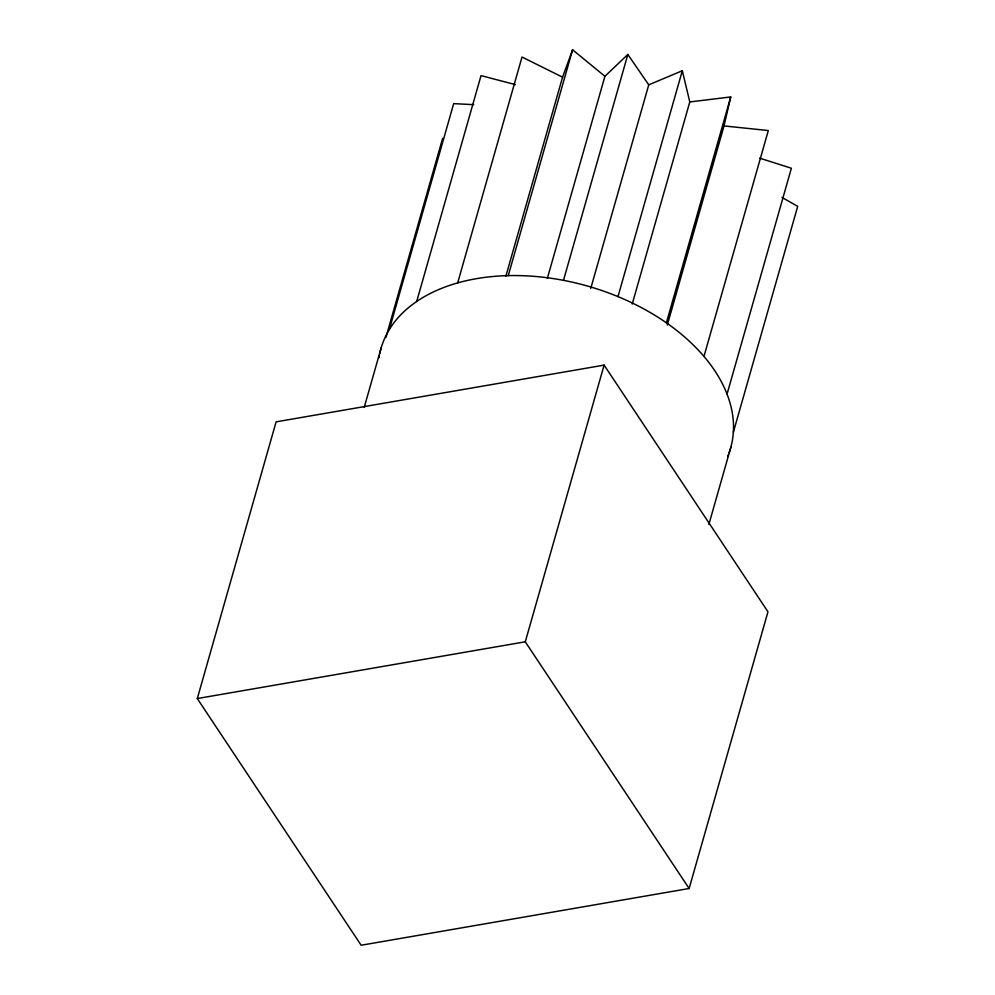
<?xml version="1.0" encoding="UTF-8"?>
<svg xmlns="http://www.w3.org/2000/svg" width="995" height="995" viewBox="0 0 995 995"><rect width="100%" height="100%" fill="white"/><g stroke="black" fill="none" stroke-linecap="round" stroke-linejoin="round"><path stroke-width="1.49" d="M667.297 325.054L724.024 125.93L730.728 96.95L689.796 101.938L632.223 304.035M197.296 698.552L276.112 421.855L604.114 365.115L767.966 611.801L689.137 888.498L361.148 945.25L197.296 698.552L525.285 641.8L604.114 365.115M364.207 407.428L381.234 347.665M385.898 337.541L442.613 138.417M389.331 329.519L453.683 103.642L473.707 104.649M416.694 301.473L481.033 75.608L515.385 84.625M457.675 282.903L522.014 57.026L562.561 77.175L505.833 276.299M508.258 275.627L572.598 49.75L604.91 76.304L547.337 278.401M563.493 280.341L627.833 54.476L648.752 84.836L590.756 288.426M617.982 296.609L682.321 70.732L648.752 84.836M666.389 322.828L730.728 96.95M703.962 356.421L768.314 130.544L724.024 125.93M727.046 394.107L791.386 168.23L759.633 158.143M733.365 432.203L797.704 206.326L781.946 197.408M708.875 524.427L730.952 446.879M562.561 77.175L572.598 49.75M604.91 76.304L627.833 54.476M525.285 641.8L689.137 888.498M682.321 70.732L689.796 101.938M379.729 353.586A181.774 116.602 15.9 0 1 587.46 286.025A181.774 116.602 15.9 0 1 729.136 452.7M728.427 454.615A181.774 116.602 15.9 0 1 727.668 456.506M379.008 357.603A181.774 116.602 15.9 0 1 379.344 355.588"/></g></svg>
